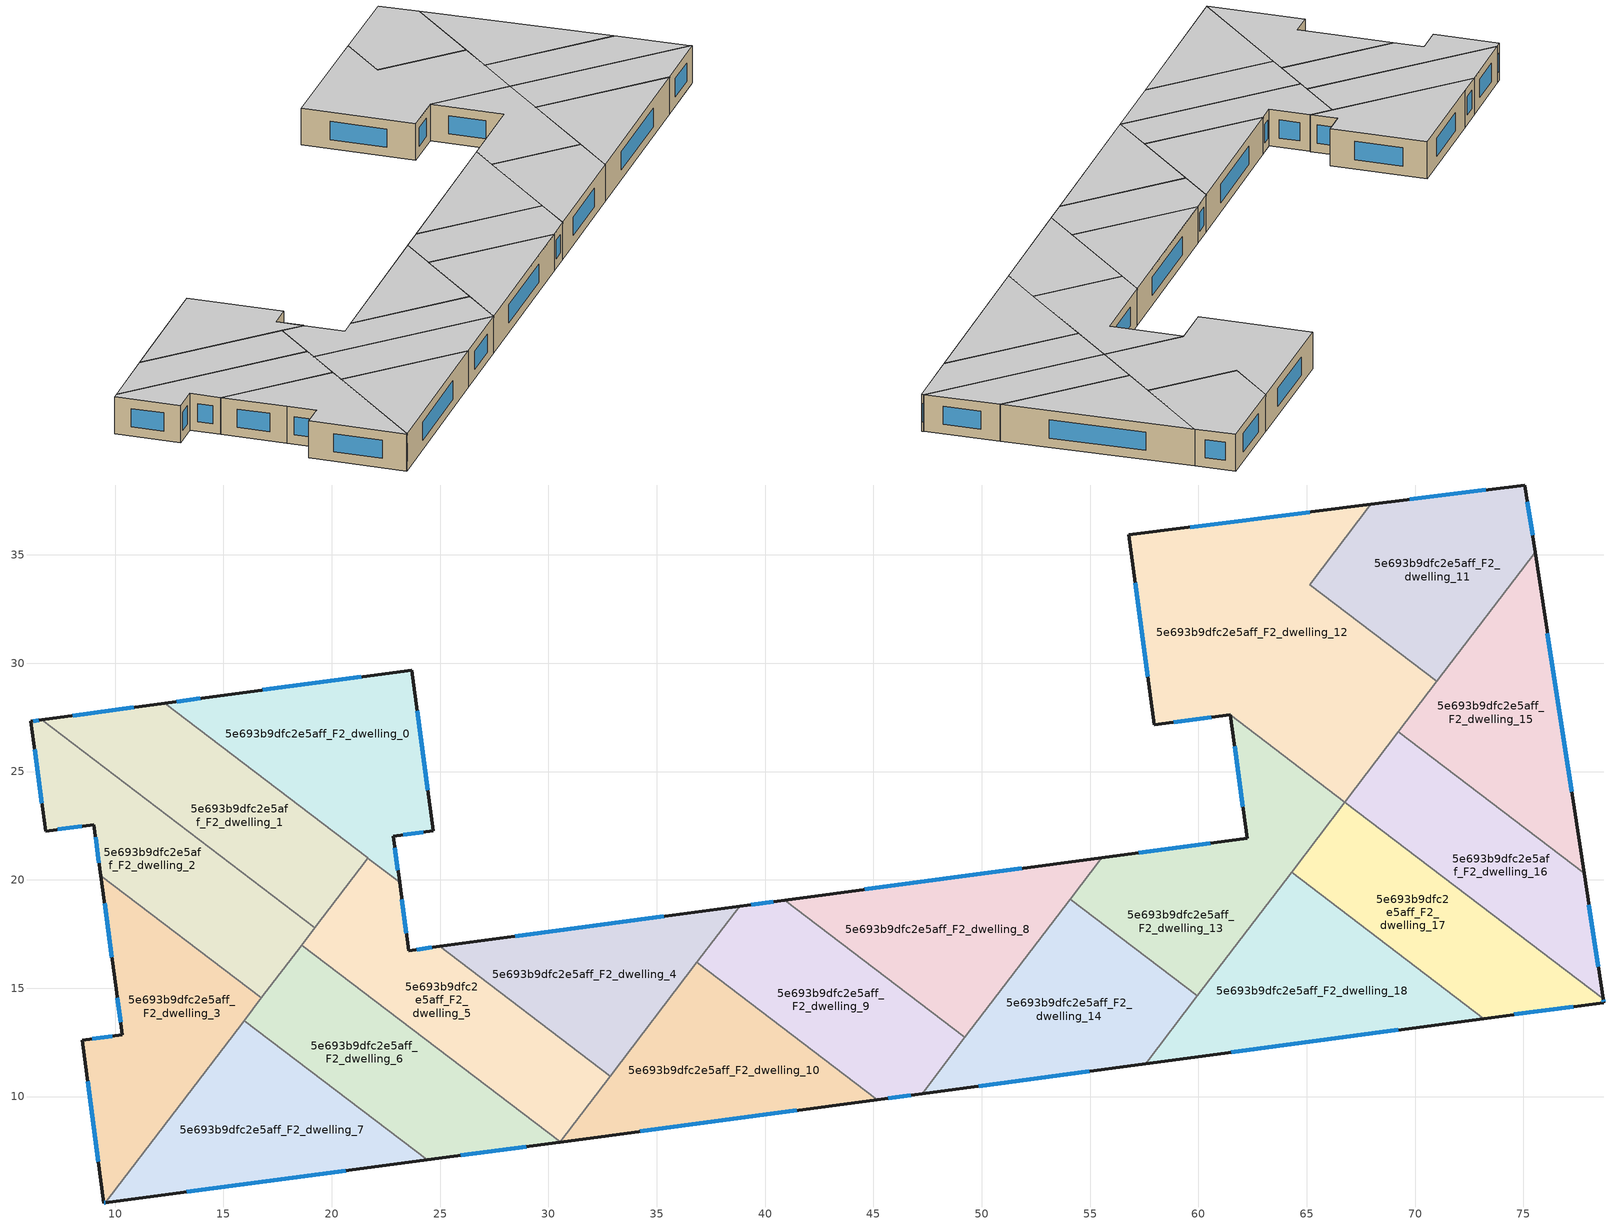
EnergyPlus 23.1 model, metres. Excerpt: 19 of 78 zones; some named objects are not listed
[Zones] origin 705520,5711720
5e693b9dfc2e5aff_F2_dwelling_0
 floor to 5e693b9dfc2e5aff_F1_dwelling_0 (EU_floor_Construction): 23.69,29.68 24.68,22.27 22.84,22.02 23.13,19.91 21.68,21.01 12.29,28.15 14.5,28.45 z6
 wall outside (EU_wall_Construction): 23.13,19.91 22.84,22.02 24.68,22.27 23.69,29.68 14.5,28.45 12.29,28.15 z6:9
 wall to 5e693b9dfc2e5aff_F2_dwelling_5 (EU_wall_Construction): 21.68,21.01 23.13,19.9 z6:9
 wall to 5e693b9dfc2e5aff_F2_dwelling_1 (EU_wall_Construction): 12.29,28.15 21.67,21.01 z6:9
 window (EU_Window_Construction): 13.94,28.38 12.85,28.23 / 21.36,29.37 16.83,28.76 / 24.43,24.15 23.94,27.81 / 23.31,22.08 24.22,22.21 / 23.06,20.44 22.92,21.49 z6.76:8.24
 ceiling to 5e693b9dfc2e5aff_F3_dwelling_0 (EU_floor_Construction): 23.13,19.9 22.84,22.02 24.68,22.27 23.69,29.68 14.5,28.45 12.29,28.15 z9
5e693b9dfc2e5aff_F2_dwelling_1
 floor to 5e693b9dfc2e5aff_F1_dwelling_1 (EU_floor_Construction): 21.67,21.01 19.22,17.78 6.61,27.38 12.29,28.15 z6
 wall outside (EU_wall_Construction): 12.29,28.15 6.61,27.38 z6:9
 wall to 5e693b9dfc2e5aff_F2_dwelling_2 (EU_wall_Construction): 6.61,27.38 19.22,17.78 z6:9
 wall to 5e693b9dfc2e5aff_F2_dwelling_5 (EU_wall_Construction): 19.22,17.78 21.68,21.01 z6:9
 window (EU_Window_Construction): 10.86,27.96 8.05,27.58 z6.76:8.24
 ceiling to 5e693b9dfc2e5aff_F3_dwelling_1 (EU_floor_Construction): 19.22,17.78 21.68,21.01 12.29,28.15 6.61,27.38 z9
5e693b9dfc2e5aff_F2_dwelling_10
 floor to 5e693b9dfc2e5aff_F1_dwelling_10 (EU_floor_Construction): 45.17,9.86 30.54,7.9 36.85,16.19 z6
 wall outside (EU_wall_Construction): 30.54,7.9 45.17,9.86 z6:9
 wall to 5e693b9dfc2e5aff_F2_dwelling_9 (EU_wall_Construction): 45.17,9.86 36.85,16.19 z6:9
 wall to 5e693b9dfc2e5aff_F2_dwelling_4 (EU_wall_Construction): 36.85,16.19 32.85,10.94 z6:9
 wall to 5e693b9dfc2e5aff_F2_dwelling_5 (EU_wall_Construction): 32.85,10.94 30.54,7.91 z6:9
 window (EU_Window_Construction): 34.24,8.4 41.47,9.36 z6.76:8.24
 ceiling to 5e693b9dfc2e5aff_F3_dwelling_10 (EU_floor_Construction): 45.17,9.86 36.85,16.19 30.54,7.9 z9
5e693b9dfc2e5aff_F2_dwelling_11
 floor to 5e693b9dfc2e5aff_F1_dwelling_11 (EU_floor_Construction): 75.07,38.22 75.54,35.12 71.92,30.37 66.05,34.83 67.95,37.33 z6
 floor to 5e693b9dfc2e5aff_F1_dwelling_12 (EU_floor_Construction): 71.92,30.37 71,29.16 65.13,33.62 66.05,34.83 z6
 wall outside (EU_wall_Construction): 75.54,35.12 75.07,38.22 67.95,37.33 z6:9
 wall to 5e693b9dfc2e5aff_F2_dwelling_12 (EU_wall_Construction): 67.95,37.33 65.13,33.62 71,29.16 z6:9
 wall to 5e693b9dfc2e5aff_F2_dwelling_15 (EU_wall_Construction): 71,29.16 75.54,35.12 z6:9
 window (EU_Window_Construction): 73.27,38 69.75,37.56 / 75.42,35.91 75.19,37.44 z6.76:8.24
 ceiling to 5e693b9dfc2e5aff_F3_dwelling_11 (EU_floor_Construction): 71,29.16 75.54,35.12 75.07,38.22 67.95,37.33 65.13,33.62 z9
5e693b9dfc2e5aff_F2_dwelling_12
 floor to 5e693b9dfc2e5aff_F1_dwelling_12 (EU_floor_Construction): 67.95,37.33 65.13,33.62 71,29.16 68.23,25.53 62.37,29.99 61.34,28.64 61.47,27.62 57.97,27.15 56.79,35.92 z6
 floor to 5e693b9dfc2e5aff_F1_dwelling_13 (EU_floor_Construction): 68.23,25.53 66.76,23.59 61.47,27.62 61.34,28.64 62.37,29.99 z6
 wall outside (EU_wall_Construction): 67.95,37.33 56.79,35.92 57.97,27.15 61.48,27.62 z6:9
 wall to 5e693b9dfc2e5aff_F2_dwelling_13 (EU_wall_Construction): 61.48,27.62 66.76,23.59 z6:9
 wall to 5e693b9dfc2e5aff_F2_dwelling_16 (EU_wall_Construction): 66.76,23.59 69.23,26.84 z6:9
 wall to 5e693b9dfc2e5aff_F2_dwelling_15 (EU_wall_Construction): 69.23,26.84 71,29.16 z6:9
 window (EU_Window_Construction): 58.86,27.27 60.59,27.5 / 57.09,33.71 57.67,29.37 / 65.13,36.97 59.61,36.28 z6.76:8.24
 ceiling to 5e693b9dfc2e5aff_F3_dwelling_12 (EU_floor_Construction): 66.76,23.59 71,29.16 65.13,33.62 67.95,37.33 56.79,35.92 57.97,27.15 61.48,27.62 z9
5e693b9dfc2e5aff_F2_dwelling_13
 floor to 5e693b9dfc2e5aff_F1_dwelling_13 (EU_floor_Construction): 66.76,23.59 62.99,18.64 62.97,18.62 62.96,18.6 59.14,21.51 59.2,21.52 62.25,21.92 61.48,27.62 z6
 floor to 5e693b9dfc2e5aff_F1_dwelling_14 (EU_floor_Construction): 62.96,18.6 59.94,14.64 54.08,19.11 55.54,21.03 59.14,21.51 z6
 wall outside (EU_wall_Construction): 61.48,27.62 62.25,21.92 55.54,21.03 z6:9
 wall to 5e693b9dfc2e5aff_F2_dwelling_14 (EU_wall_Construction): 54.08,19.11 59.94,14.64 z6:9
 wall to 5e693b9dfc2e5aff_F2_dwelling_8 (EU_wall_Construction): 55.54,21.03 54.08,19.11 z6:9
 wall to 5e693b9dfc2e5aff_F2_dwelling_18 (EU_wall_Construction): 59.94,14.64 64.3,20.36 z6:9
 wall to 5e693b9dfc2e5aff_F2_dwelling_17 (EU_wall_Construction): 64.3,20.36 66.76,23.59 z6:9
 window (EU_Window_Construction): 60.55,21.7 57.24,21.25 / 61.67,26.18 62.05,23.36 z6.76:8.24
 ceiling to 5e693b9dfc2e5aff_F3_dwelling_13 (EU_floor_Construction): 59.94,14.64 66.76,23.59 61.48,27.62 62.25,21.92 55.54,21.03 54.08,19.11 z9
5e693b9dfc2e5aff_F2_dwelling_14
 floor to 5e693b9dfc2e5aff_F1_dwelling_14 (EU_floor_Construction): 59.94,14.64 59.02,13.43 53.16,17.9 54.08,19.11 z6
 floor to 5e693b9dfc2e5aff_F1_dwelling_15 (EU_floor_Construction): 59.02,13.43 57.56,11.51 47.25,10.14 53.16,17.9 z6
 wall outside (EU_wall_Construction): 47.25,10.13 57.56,11.51 z6:9
 wall to 5e693b9dfc2e5aff_F2_dwelling_9 (EU_wall_Construction): 49.23,12.73 47.25,10.13 z6:9
 wall to 5e693b9dfc2e5aff_F2_dwelling_18 (EU_wall_Construction): 57.56,11.51 59.94,14.64 z6:9
 wall to 5e693b9dfc2e5aff_F2_dwelling_8 (EU_wall_Construction): 54.08,19.11 49.23,12.73 z6:9
 window (EU_Window_Construction): 49.86,10.48 54.95,11.17 z6.76:8.24
 ceiling to 5e693b9dfc2e5aff_F3_dwelling_14 (EU_floor_Construction): 57.56,11.51 59.94,14.64 54.08,19.11 47.25,10.13 z9
5e693b9dfc2e5aff_F2_dwelling_15
 floor adiabatic (EU_floor_Construction): 75.54,35.12 77.8,20.32 69.23,26.84 z6
 wall outside (EU_wall_Construction): 77.8,20.32 75.54,35.12 z6:9
 wall to 5e693b9dfc2e5aff_F2_dwelling_16 (EU_wall_Construction): 69.23,26.84 77.8,20.32 z6:9
 window (EU_Window_Construction): 77.23,24.06 76.11,31.38 z6.76:8.24
 ceiling to 5e693b9dfc2e5aff_F3_dwelling_15 (EU_floor_Construction): 77.8,20.32 75.54,35.12 69.23,26.84 z9
5e693b9dfc2e5aff_F2_dwelling_16
 floor to 5e693b9dfc2e5aff_F1_dwelling_17 (EU_floor_Construction): 77.8,20.32 78.68,14.52 66.76,23.59 69.23,26.84 z6
 wall outside (EU_wall_Construction): 78.68,14.52 77.8,20.32 z6:9
 wall to 5e693b9dfc2e5aff_F2_dwelling_17 (EU_wall_Construction): 66.76,23.59 78.68,14.52 z6:9
 window (EU_Window_Construction): 78.46,15.98 78.02,18.85 z6.76:8.24
 ceiling to 5e693b9dfc2e5aff_F3_dwelling_16 (EU_floor_Construction): 78.68,14.52 77.8,20.32 69.23,26.84 66.76,23.59 z9
5e693b9dfc2e5aff_F2_dwelling_17
 floor to 5e693b9dfc2e5aff_F1_dwelling_18 (EU_floor_Construction): 78.55,14.32 73.18,13.6 64.3,20.36 66.62,23.41 z6
 floor to 5e693b9dfc2e5aff_F1_dwelling_17 (EU_floor_Construction): 78.68,14.52 78.71,14.34 78.55,14.32 66.62,23.41 66.76,23.59 z6
 wall outside (EU_wall_Construction): 73.18,13.6 78.71,14.34 78.68,14.52 z6:9
 wall to 5e693b9dfc2e5aff_F2_dwelling_18 (EU_wall_Construction): 64.3,20.36 73.18,13.6 z6:9
 window (EU_Window_Construction): 78.7,14.38 78.69,14.47 / 74.58,13.79 77.31,14.15 z6.76:8.24
 ceiling to 5e693b9dfc2e5aff_F3_dwelling_17 (EU_floor_Construction): 78.71,14.34 78.68,14.52 66.76,23.59 64.3,20.36 73.18,13.6 z9
5e693b9dfc2e5aff_F2_dwelling_18
 floor to 5e693b9dfc2e5aff_F1_dwelling_19 (EU_floor_Construction): 72.4,13.5 57.56,11.51 63.97,19.92 z6
 floor to 5e693b9dfc2e5aff_F1_dwelling_18 (EU_floor_Construction): 73.18,13.6 72.4,13.5 63.97,19.92 64.3,20.36 z6
 wall outside (EU_wall_Construction): 57.56,11.51 73.18,13.6 z6:9
 window (EU_Window_Construction): 61.51,12.04 69.23,13.07 z6.76:8.24
 ceiling to 5e693b9dfc2e5aff_F3_dwelling_18 (EU_floor_Construction): 73.18,13.6 64.3,20.36 57.56,11.51 z9
5e693b9dfc2e5aff_F2_dwelling_2
 floor to 5e693b9dfc2e5aff_F1_dwelling_2 (EU_floor_Construction): 19.22,17.78 16.76,14.55 9.34,20.2 9.02,22.55 6.8,22.25 6.11,27.31 6.61,27.38 z6
 wall outside (EU_wall_Construction): 6.61,27.38 6.11,27.31 6.8,22.25 9.02,22.55 9.34,20.2 z6:9
 wall to 5e693b9dfc2e5aff_F2_dwelling_3 (EU_wall_Construction): 9.34,20.2 16.76,14.55 z6:9
 wall to 5e693b9dfc2e5aff_F2_dwelling_6 (EU_wall_Construction): 16.76,14.55 18.61,16.99 z6:9
 wall to 5e693b9dfc2e5aff_F2_dwelling_5 (EU_wall_Construction): 18.61,16.99 19.22,17.78 z6:9
 window (EU_Window_Construction): 7.36,22.33 8.46,22.48 / 6.28,26.03 6.63,23.53 / 6.48,27.36 6.24,27.33 / 9.1,21.96 9.26,20.79 z6.76:8.24
 ceiling to 5e693b9dfc2e5aff_F3_dwelling_2 (EU_floor_Construction): 16.76,14.55 19.22,17.78 6.61,27.38 6.11,27.31 6.8,22.25 9.02,22.55 9.34,20.2 z9
5e693b9dfc2e5aff_F2_dwelling_3
 floor to 5e693b9dfc2e5aff_F1_dwelling_3 (EU_floor_Construction): 16.76,14.55 9.56,5.1 9.48,5.09 8.48,12.6 10.34,12.85 10.03,15.14 9.34,20.2 z6
 wall outside (EU_wall_Construction): 9.34,20.2 10.03,15.14 10.34,12.85 8.48,12.6 9.48,5.09 9.56,5.1 z6:9
 wall to 5e693b9dfc2e5aff_F2_dwelling_7 (EU_wall_Construction): 9.56,5.1 15.96,13.51 z6:9
 wall to 5e693b9dfc2e5aff_F2_dwelling_6 (EU_wall_Construction): 15.96,13.51 16.76,14.55 z6:9
 window (EU_Window_Construction): 9.87,12.79 8.95,12.66 / 10.11,14.56 10.26,13.43 / 9.52,18.92 9.86,16.42 / 9.5,5.09 9.54,5.09 / 8.73,10.7 9.23,6.99 z6.76:8.24
 ceiling to 5e693b9dfc2e5aff_F3_dwelling_3 (EU_floor_Construction): 9.56,5.1 16.76,14.55 9.34,20.2 10.03,15.14 10.34,12.85 8.48,12.6 9.48,5.09 z9
5e693b9dfc2e5aff_F2_dwelling_4
 floor to 5e693b9dfc2e5aff_F1_dwelling_4 (EU_floor_Construction): 38.82,18.78 32.85,10.94 24.98,16.93 z6
 wall outside (EU_wall_Construction): 38.82,18.79 24.98,16.93 z6:9
 wall to 5e693b9dfc2e5aff_F2_dwelling_5 (EU_wall_Construction): 24.98,16.93 32.85,10.94 z6:9
 wall to 5e693b9dfc2e5aff_F2_dwelling_9 (EU_wall_Construction): 36.85,16.19 38.82,18.79 z6:9
 window (EU_Window_Construction): 35.32,18.32 28.48,17.4 z6.76:8.24
 ceiling to 5e693b9dfc2e5aff_F3_dwelling_4 (EU_floor_Construction): 32.85,10.94 38.82,18.79 24.98,16.93 z9
5e693b9dfc2e5aff_F2_dwelling_5
 floor to 5e693b9dfc2e5aff_F1_dwelling_5 (EU_floor_Construction): 24.98,16.93 32.85,10.94 30.54,7.91 18.61,16.99 21.67,21.01 23.13,19.9 23.56,16.74 z6
 wall outside (EU_wall_Construction): 24.98,16.93 23.56,16.74 23.13,19.9 z6:9
 wall to 5e693b9dfc2e5aff_F2_dwelling_6 (EU_wall_Construction): 18.61,16.99 30.54,7.91 z6:9
 window (EU_Window_Construction): 23.45,17.54 23.24,19.1 / 24.62,16.88 23.92,16.79 z6.76:8.24
 ceiling to 5e693b9dfc2e5aff_F3_dwelling_5 (EU_floor_Construction): 30.54,7.91 32.85,10.94 24.98,16.93 23.56,16.74 23.13,19.9 21.68,21.01 18.61,16.99 z9
5e693b9dfc2e5aff_F2_dwelling_6
 floor outside (EU_floor_Construction): 30.54,7.91 30.53,7.91 18.61,16.99 z6
 floor to 5e693b9dfc2e5aff_F1_dwelling_6 (EU_floor_Construction): 30.53,7.91 24.4,7.08 15.96,13.51 18.61,16.99 z6
 wall outside (EU_wall_Construction): 24.4,7.08 30.54,7.9 z6:9
 wall to 5e693b9dfc2e5aff_F2_dwelling_7 (EU_wall_Construction): 15.96,13.51 24.4,7.08 z6:9
 window (EU_Window_Construction): 25.95,7.29 28.98,7.69 z6.76:8.24
 ceiling to 5e693b9dfc2e5aff_F3_dwelling_6 (EU_floor_Construction): 30.53,7.91 18.61,16.99 15.96,13.51 24.4,7.08 z9
5e693b9dfc2e5aff_F2_dwelling_7
 floor to 5e693b9dfc2e5aff_F1_dwelling_7 (EU_floor_Construction): 24.4,7.08 9.56,5.1 15.96,13.51 z6
 wall outside (EU_wall_Construction): 9.56,5.1 24.4,7.08 z6:9
 window (EU_Window_Construction): 13.31,5.6 20.65,6.58 z6.76:8.24
 ceiling to 5e693b9dfc2e5aff_F3_dwelling_7 (EU_floor_Construction): 24.4,7.08 15.96,13.51 9.56,5.1 z9
5e693b9dfc2e5aff_F2_dwelling_8
 floor to 5e693b9dfc2e5aff_F1_dwelling_8 (EU_floor_Construction): 55.54,21.03 49.23,12.73 40.91,19.06 z6
 wall outside (EU_wall_Construction): 55.54,21.03 40.91,19.06 z6:9
 wall to 5e693b9dfc2e5aff_F2_dwelling_9 (EU_wall_Construction): 40.91,19.06 49.23,12.73 z6:9
 window (EU_Window_Construction): 51.84,20.53 44.61,19.56 z6.76:8.24
 ceiling to 5e693b9dfc2e5aff_F3_dwelling_8 (EU_floor_Construction): 49.23,12.73 55.54,21.03 40.91,19.06 z9
5e693b9dfc2e5aff_F2_dwelling_9
 floor to 5e693b9dfc2e5aff_F1_dwelling_9 (EU_floor_Construction): 49.22,12.73 47.25,10.13 45.17,9.86 36.85,16.19 38.82,18.79 40.91,19.06 z6
 wall outside (EU_wall_Construction): 40.91,19.06 38.82,18.79 / 45.17,9.86 47.25,10.13 z6:9
 window (EU_Window_Construction): 40.38,18.99 39.35,18.86 / 45.69,9.93 46.72,10.06 z6.76:8.24
 ceiling to 5e693b9dfc2e5aff_F3_dwelling_9 (EU_floor_Construction): 47.25,10.13 49.23,12.73 40.91,19.06 38.82,18.79 36.85,16.19 45.17,9.86 z9
[Building]
EU S2 Campaign: North Axis=0; Terrain=City; Solar Distribution=FullExterior
[Site:Location]
London: Latitude=51.5; Longitude=-0.5; Time Zone=0; Elevation=25
[SizingPeriod:WeatherFileDays]
AnnualSizingPeriod: Begin Month=1; Begin Day of Month=1; End Month=12; End Day of Month=31; Day of Week for Start Day=Monday; Use Weather File Daylight Saving Period=No; Use Weather File Rain and Snow Indicators=No
[MATERIAL]
EU_InternalMass_Material: Roughness=MediumRough; Thickness=0.1; Conductivity=1; Density=1800; Specific Heat=900; Thermal Absorptance=0.9; Solar Absorptance=0.7; Visible Absorptance=0.7
[MATERIAL:NOMASS] Roughness=MediumRough; Thermal Absorptance=0.9; Solar Absorptance=0.7; Visible Absorptance=0.7
Name | Thermal Resistance
EU_wall_NoMass | 0.655885
EU_floor_NoMass | 2.16442
[WINDOWMATERIAL:SIMPLEGLAZINGSYSTEM]
EU_Window_SimpleGlazing: UFactor=2.91071; Solar Heat Gain Coefficient=0.76; Visible Transmittance=0.76
[CONSTRUCTION]
EU_wall_Construction: EU_wall_NoMass
EU_floor_Construction: EU_floor_NoMass
EU_Window_Construction: EU_Window_SimpleGlazing
EU_InternalMass_Construction: EU_InternalMass_Material
[ZONE] Type=1; Multiplier=1; Ceiling Height=autocalculate; Floor Area=autocalculate; Part of Total Floor Area=Yes
Name | Volume
5e693b9dfc2e5aff_F2_dwelling_0 | 180.814
5e693b9dfc2e5aff_F2_dwelling_1 | 168.155
5e693b9dfc2e5aff_F2_dwelling_10 | 163.405
5e693b9dfc2e5aff_F2_dwelling_11 | 168.139
5e693b9dfc2e5aff_F2_dwelling_12 | 337.834
5e693b9dfc2e5aff_F2_dwelling_13 | 180.863
5e693b9dfc2e5aff_F2_dwelling_14 | 168.142
5e693b9dfc2e5aff_F2_dwelling_15 | 168.165
5e693b9dfc2e5aff_F2_dwelling_16 | 157.49
5e693b9dfc2e5aff_F2_dwelling_17 | 160.744
5e693b9dfc2e5aff_F2_dwelling_18 | 186.185
5e693b9dfc2e5aff_F2_dwelling_2 | 168.133
5e693b9dfc2e5aff_F2_dwelling_3 | 168.171
5e693b9dfc2e5aff_F2_dwelling_4 | 146.345
5e693b9dfc2e5aff_F2_dwelling_5 | 177.344
5e693b9dfc2e5aff_F2_dwelling_6 | 168.053
5e693b9dfc2e5aff_F2_dwelling_7 | 168.174
5e693b9dfc2e5aff_F2_dwelling_8 | 163.408
5e693b9dfc2e5aff_F2_dwelling_9 | 163.426
[INTERNALMASS] Construction=EU_InternalMass_Construction
Name | Zone or ZoneList | Surface Area
5e693b9dfc2e5aff_F2_dwelling_0_EU_InternalMass | 5e693b9dfc2e5aff_F2_dwelling_0 | 60.2768
5e693b9dfc2e5aff_F2_dwelling_1_EU_InternalMass | 5e693b9dfc2e5aff_F2_dwelling_1 | 56.0464
5e693b9dfc2e5aff_F2_dwelling_2_EU_InternalMass | 5e693b9dfc2e5aff_F2_dwelling_2 | 56.049
5e693b9dfc2e5aff_F2_dwelling_3_EU_InternalMass | 5e693b9dfc2e5aff_F2_dwelling_3 | 56.0484
5e693b9dfc2e5aff_F2_dwelling_4_EU_InternalMass | 5e693b9dfc2e5aff_F2_dwelling_4 | 48.7781
5e693b9dfc2e5aff_F2_dwelling_5_EU_InternalMass | 5e693b9dfc2e5aff_F2_dwelling_5 | 59.1108
5e693b9dfc2e5aff_F2_dwelling_6_EU_InternalMass | 5e693b9dfc2e5aff_F2_dwelling_6 | 56.0403
5e693b9dfc2e5aff_F2_dwelling_7_EU_InternalMass | 5e693b9dfc2e5aff_F2_dwelling_7 | 56.062
5e693b9dfc2e5aff_F2_dwelling_8_EU_InternalMass | 5e693b9dfc2e5aff_F2_dwelling_8 | 54.4693
5e693b9dfc2e5aff_F2_dwelling_9_EU_InternalMass | 5e693b9dfc2e5aff_F2_dwelling_9 | 54.4724
5e693b9dfc2e5aff_F2_dwelling_10_EU_InternalMass | 5e693b9dfc2e5aff_F2_dwelling_10 | 54.4724
5e693b9dfc2e5aff_F2_dwelling_11_EU_InternalMass | 5e693b9dfc2e5aff_F2_dwelling_11 | 56.0461
5e693b9dfc2e5aff_F2_dwelling_12_EU_InternalMass | 5e693b9dfc2e5aff_F2_dwelling_12 | 112.611
5e693b9dfc2e5aff_F2_dwelling_13_EU_InternalMass | 5e693b9dfc2e5aff_F2_dwelling_13 | 60.2874
5e693b9dfc2e5aff_F2_dwelling_14_EU_InternalMass | 5e693b9dfc2e5aff_F2_dwelling_14 | 56.0498
5e693b9dfc2e5aff_F2_dwelling_15_EU_InternalMass | 5e693b9dfc2e5aff_F2_dwelling_15 | 56.0592
5e693b9dfc2e5aff_F2_dwelling_16_EU_InternalMass | 5e693b9dfc2e5aff_F2_dwelling_16 | 52.5032
5e693b9dfc2e5aff_F2_dwelling_17_EU_InternalMass | 5e693b9dfc2e5aff_F2_dwelling_17 | 53.5813
5e693b9dfc2e5aff_F2_dwelling_18_EU_InternalMass | 5e693b9dfc2e5aff_F2_dwelling_18 | 62.0585
[OTHEREQUIPMENT] Fuel Type=Electricity; Design Level Calculation Method=Watts/Area; Power per Zone Floor Area=1; Fraction Latent=0; Fraction Radiant=0; Fraction Lost=0; Carbon Dioxide Generation Rate=0; EndUse Subcategory=EU_Step8_InternalGains
Name | Zone or ZoneList or Space or SpaceList | Schedule
EU_Step8_InternalGain_5e693b9dfc2e5aff_F2_dwelling_0_f000 | 5e693b9dfc2e5aff_F2_dwelling_0 | EU_Step8_GainSchedule_5e693b9dfc2e5aff_F2_dwelling_0_f000
EU_Step8_InternalGain_5e693b9dfc2e5aff_F2_dwelling_1_f000 | 5e693b9dfc2e5aff_F2_dwelling_1 | EU_Step8_GainSchedule_5e693b9dfc2e5aff_F2_dwelling_1_f000
EU_Step8_InternalGain_5e693b9dfc2e5aff_F2_dwelling_2_f000 | 5e693b9dfc2e5aff_F2_dwelling_2 | EU_Step8_GainSchedule_5e693b9dfc2e5aff_F2_dwelling_2_f000
EU_Step8_InternalGain_5e693b9dfc2e5aff_F2_dwelling_3_f000 | 5e693b9dfc2e5aff_F2_dwelling_3 | EU_Step8_GainSchedule_5e693b9dfc2e5aff_F2_dwelling_3_f000
EU_Step8_InternalGain_5e693b9dfc2e5aff_F2_dwelling_4_f000 | 5e693b9dfc2e5aff_F2_dwelling_4 | EU_Step8_GainSchedule_5e693b9dfc2e5aff_F2_dwelling_4_f000
EU_Step8_InternalGain_5e693b9dfc2e5aff_F2_dwelling_5_f000 | 5e693b9dfc2e5aff_F2_dwelling_5 | EU_Step8_GainSchedule_5e693b9dfc2e5aff_F2_dwelling_5_f000
EU_Step8_InternalGain_5e693b9dfc2e5aff_F2_dwelling_6_f000 | 5e693b9dfc2e5aff_F2_dwelling_6 | EU_Step8_GainSchedule_5e693b9dfc2e5aff_F2_dwelling_6_f000
EU_Step8_InternalGain_5e693b9dfc2e5aff_F2_dwelling_7_f000 | 5e693b9dfc2e5aff_F2_dwelling_7 | EU_Step8_GainSchedule_5e693b9dfc2e5aff_F2_dwelling_7_f000
EU_Step8_InternalGain_5e693b9dfc2e5aff_F2_dwelling_8_f000 | 5e693b9dfc2e5aff_F2_dwelling_8 | EU_Step8_GainSchedule_5e693b9dfc2e5aff_F2_dwelling_8_f000
EU_Step8_InternalGain_5e693b9dfc2e5aff_F2_dwelling_9_f000 | 5e693b9dfc2e5aff_F2_dwelling_9 | EU_Step8_GainSchedule_5e693b9dfc2e5aff_F2_dwelling_9_f000
EU_Step8_InternalGain_5e693b9dfc2e5aff_F2_dwelling_10_f000 | 5e693b9dfc2e5aff_F2_dwelling_10 | EU_Step8_GainSchedule_5e693b9dfc2e5aff_F2_dwelling_10_f000
EU_Step8_InternalGain_5e693b9dfc2e5aff_F2_dwelling_11_f000 | 5e693b9dfc2e5aff_F2_dwelling_11 | EU_Step8_GainSchedule_5e693b9dfc2e5aff_F2_dwelling_11_f000
EU_Step8_InternalGain_5e693b9dfc2e5aff_F2_dwelling_12_f000 | 5e693b9dfc2e5aff_F2_dwelling_12 | EU_Step8_GainSchedule_5e693b9dfc2e5aff_F2_dwelling_12_f000
EU_Step8_InternalGain_5e693b9dfc2e5aff_F2_dwelling_13_f000 | 5e693b9dfc2e5aff_F2_dwelling_13 | EU_Step8_GainSchedule_5e693b9dfc2e5aff_F2_dwelling_13_f000
EU_Step8_InternalGain_5e693b9dfc2e5aff_F2_dwelling_14_f000 | 5e693b9dfc2e5aff_F2_dwelling_14 | EU_Step8_GainSchedule_5e693b9dfc2e5aff_F2_dwelling_14_f000
EU_Step8_InternalGain_5e693b9dfc2e5aff_F2_dwelling_15_f000 | 5e693b9dfc2e5aff_F2_dwelling_15 | EU_Step8_GainSchedule_5e693b9dfc2e5aff_F2_dwelling_15_f000
EU_Step8_InternalGain_5e693b9dfc2e5aff_F2_dwelling_16_f000 | 5e693b9dfc2e5aff_F2_dwelling_16 | EU_Step8_GainSchedule_5e693b9dfc2e5aff_F2_dwelling_16_f000
EU_Step8_InternalGain_5e693b9dfc2e5aff_F2_dwelling_17_f000 | 5e693b9dfc2e5aff_F2_dwelling_17 | EU_Step8_GainSchedule_5e693b9dfc2e5aff_F2_dwelling_17_f000
EU_Step8_InternalGain_5e693b9dfc2e5aff_F2_dwelling_18_f000 | 5e693b9dfc2e5aff_F2_dwelling_18 | EU_Step8_GainSchedule_5e693b9dfc2e5aff_F2_dwelling_18_f000
[ZONEVENTILATION:DESIGNFLOWRATE] Schedule=EU_AlwaysOn; Design Flow Rate Calculation Method=AirChanges/Hour; Air Changes per Hour=0.462017; Ventilation Type=Natural; Fan Pressure Rise=0; Fan Total Efficiency=1; Constant Term Coefficient=1; Temperature Term Coefficient=0; Velocity Term Coefficient=0; Velocity Squared Term Coefficient=0; Minimum Indoor Temperature=-100; Maximum Indoor Temperature=100; Delta Temperature=-100; Minimum Outdoor Temperature=-100; Maximum Outdoor Temperature=100; Maximum Wind Speed=40
Name | Zone or ZoneList or Space or SpaceList
EU_ConstantAir_5e693b9dfc2e5aff_F2_dwelling_0 | 5e693b9dfc2e5aff_F2_dwelling_0
EU_ConstantAir_5e693b9dfc2e5aff_F2_dwelling_1 | 5e693b9dfc2e5aff_F2_dwelling_1
EU_ConstantAir_5e693b9dfc2e5aff_F2_dwelling_2 | 5e693b9dfc2e5aff_F2_dwelling_2
EU_ConstantAir_5e693b9dfc2e5aff_F2_dwelling_3 | 5e693b9dfc2e5aff_F2_dwelling_3
EU_ConstantAir_5e693b9dfc2e5aff_F2_dwelling_4 | 5e693b9dfc2e5aff_F2_dwelling_4
EU_ConstantAir_5e693b9dfc2e5aff_F2_dwelling_5 | 5e693b9dfc2e5aff_F2_dwelling_5
EU_ConstantAir_5e693b9dfc2e5aff_F2_dwelling_6 | 5e693b9dfc2e5aff_F2_dwelling_6
EU_ConstantAir_5e693b9dfc2e5aff_F2_dwelling_7 | 5e693b9dfc2e5aff_F2_dwelling_7
EU_ConstantAir_5e693b9dfc2e5aff_F2_dwelling_8 | 5e693b9dfc2e5aff_F2_dwelling_8
EU_ConstantAir_5e693b9dfc2e5aff_F2_dwelling_9 | 5e693b9dfc2e5aff_F2_dwelling_9
EU_ConstantAir_5e693b9dfc2e5aff_F2_dwelling_10 | 5e693b9dfc2e5aff_F2_dwelling_10
EU_ConstantAir_5e693b9dfc2e5aff_F2_dwelling_11 | 5e693b9dfc2e5aff_F2_dwelling_11
EU_ConstantAir_5e693b9dfc2e5aff_F2_dwelling_12 | 5e693b9dfc2e5aff_F2_dwelling_12
EU_ConstantAir_5e693b9dfc2e5aff_F2_dwelling_13 | 5e693b9dfc2e5aff_F2_dwelling_13
EU_ConstantAir_5e693b9dfc2e5aff_F2_dwelling_14 | 5e693b9dfc2e5aff_F2_dwelling_14
EU_ConstantAir_5e693b9dfc2e5aff_F2_dwelling_15 | 5e693b9dfc2e5aff_F2_dwelling_15
EU_ConstantAir_5e693b9dfc2e5aff_F2_dwelling_16 | 5e693b9dfc2e5aff_F2_dwelling_16
EU_ConstantAir_5e693b9dfc2e5aff_F2_dwelling_17 | 5e693b9dfc2e5aff_F2_dwelling_17
EU_ConstantAir_5e693b9dfc2e5aff_F2_dwelling_18 | 5e693b9dfc2e5aff_F2_dwelling_18
[HVACTEMPLATE:ZONE:IDEALLOADSAIRSYSTEM] System Availability Schedule=EU_AlwaysOn; Maximum Heating Supply Air Temperature=50; Minimum Cooling Supply Air Temperature=13; Maximum Heating Supply Air Humidity Ratio=0.0156; Minimum Cooling Supply Air Humidity Ratio=0.0077; Heating Limit=NoLimit; Cooling Limit=NoLimit; Heating Availability Schedule=EU_AlwaysOn; Cooling Availability Schedule=EU_CoolingOff; Dehumidification Control Type=ConstantSensibleHeatRatio; Cooling Sensible Heat Ratio=0.7; Dehumidification Setpoint=60; Humidification Control Type=None; Humidification Setpoint=30; Outdoor Air Method=None; Outdoor Air Flow Rate per Person=0.00944; Outdoor Air Flow Rate per Zone Floor Area=0; Outdoor Air Flow Rate per Zone=0; Demand Controlled Ventilation Type=None; Outdoor Air Economizer Type=NoEconomizer; Heat Recovery Type=None; Sensible Heat Recovery Effectiveness=0.7; Latent Heat Recovery Effectiveness=0.65
Name | Template Thermostat
5e693b9dfc2e5aff_F2_dwelling_0 | EU_HeatOnly_5e693b9dfc2e5aff_F2_dwelling_0
5e693b9dfc2e5aff_F2_dwelling_1 | EU_HeatOnly_5e693b9dfc2e5aff_F2_dwelling_1
5e693b9dfc2e5aff_F2_dwelling_2 | EU_HeatOnly_5e693b9dfc2e5aff_F2_dwelling_2
5e693b9dfc2e5aff_F2_dwelling_3 | EU_HeatOnly_5e693b9dfc2e5aff_F2_dwelling_3
5e693b9dfc2e5aff_F2_dwelling_4 | EU_HeatOnly_5e693b9dfc2e5aff_F2_dwelling_4
5e693b9dfc2e5aff_F2_dwelling_5 | EU_HeatOnly_5e693b9dfc2e5aff_F2_dwelling_5
5e693b9dfc2e5aff_F2_dwelling_6 | EU_HeatOnly_5e693b9dfc2e5aff_F2_dwelling_6
5e693b9dfc2e5aff_F2_dwelling_7 | EU_HeatOnly_5e693b9dfc2e5aff_F2_dwelling_7
5e693b9dfc2e5aff_F2_dwelling_8 | EU_HeatOnly_5e693b9dfc2e5aff_F2_dwelling_8
5e693b9dfc2e5aff_F2_dwelling_9 | EU_HeatOnly_5e693b9dfc2e5aff_F2_dwelling_9
5e693b9dfc2e5aff_F2_dwelling_10 | EU_HeatOnly_5e693b9dfc2e5aff_F2_dwelling_10
5e693b9dfc2e5aff_F2_dwelling_11 | EU_HeatOnly_5e693b9dfc2e5aff_F2_dwelling_11
5e693b9dfc2e5aff_F2_dwelling_12 | EU_HeatOnly_5e693b9dfc2e5aff_F2_dwelling_12
5e693b9dfc2e5aff_F2_dwelling_13 | EU_HeatOnly_5e693b9dfc2e5aff_F2_dwelling_13
5e693b9dfc2e5aff_F2_dwelling_14 | EU_HeatOnly_5e693b9dfc2e5aff_F2_dwelling_14
5e693b9dfc2e5aff_F2_dwelling_15 | EU_HeatOnly_5e693b9dfc2e5aff_F2_dwelling_15
5e693b9dfc2e5aff_F2_dwelling_16 | EU_HeatOnly_5e693b9dfc2e5aff_F2_dwelling_16
5e693b9dfc2e5aff_F2_dwelling_17 | EU_HeatOnly_5e693b9dfc2e5aff_F2_dwelling_17
5e693b9dfc2e5aff_F2_dwelling_18 | EU_HeatOnly_5e693b9dfc2e5aff_F2_dwelling_18
[SIZING:ZONE] Zone Cooling Design Supply Air Temperature Input Method=SupplyAirTemperature; Zone Cooling Design Supply Air Temperature=13; Zone Heating Design Supply Air Temperature Input Method=SupplyAirTemperature; Zone Heating Design Supply Air Temperature=50; Zone Cooling Design Supply Air Humidity Ratio=0.008; Zone Heating Design Supply Air Humidity Ratio=0.008; Cooling Design Air Flow Method=DesignDay; Cooling Design Air Flow Rate=0; Cooling Minimum Air Flow per Zone Floor Area=0.000762; Cooling Minimum Air Flow=0; Cooling Minimum Air Flow Fraction=0.2; Heating Design Air Flow Method=DesignDay; Heating Design Air Flow Rate=0; Heating Maximum Air Flow per Zone Floor Area=0.002032; Heating Maximum Air Flow=0.141576; Heating Maximum Air Flow Fraction=0.3; Account for Dedicated Outdoor Air System=No; Dedicated Outdoor Air System Control Strategy=NeutralSupplyAir; Dedicated Outdoor Air Low Setpoint Temperature for Design=autosize; Dedicated Outdoor Air High Setpoint Temperature for Design=autosize; Zone Load Sizing Method=Sensible Load Only No Latent Load; Zone Latent Cooling Design Supply Air Humidity Ratio Input Method=HumidityRatioDifference; Zone Cooling Design Supply Air Humidity Ratio Difference=0.005; Zone Latent Heating Design Supply Air Humidity Ratio Input Method=HumidityRatioDifference; Zone Humidification Design Supply Air Humidity Ratio Difference=0.005
5e693b9dfc2e5aff_F2_dwelling_0; 5e693b9dfc2e5aff_F2_dwelling_1; 5e693b9dfc2e5aff_F2_dwelling_2; 5e693b9dfc2e5aff_F2_dwelling_3; 5e693b9dfc2e5aff_F2_dwelling_4; 5e693b9dfc2e5aff_F2_dwelling_5; 5e693b9dfc2e5aff_F2_dwelling_6; 5e693b9dfc2e5aff_F2_dwelling_7; 5e693b9dfc2e5aff_F2_dwelling_8; 5e693b9dfc2e5aff_F2_dwelling_9; 5e693b9dfc2e5aff_F2_dwelling_10; 5e693b9dfc2e5aff_F2_dwelling_11; 5e693b9dfc2e5aff_F2_dwelling_12; 5e693b9dfc2e5aff_F2_dwelling_13; 5e693b9dfc2e5aff_F2_dwelling_14; 5e693b9dfc2e5aff_F2_dwelling_15; 5e693b9dfc2e5aff_F2_dwelling_16; 5e693b9dfc2e5aff_F2_dwelling_17; 5e693b9dfc2e5aff_F2_dwelling_18
[SCHEDULE:CONSTANT]
Name | Hourly Value
EU_AlwaysOn | 1
EU_CoolingOff | 0
[SCHEDULE:FILE] Column Number=1; Rows to Skip at Top=0; Number of Hours of Data=8760; Column Separator=Comma; Interpolate to Timestep=No; Minutes per Item=60; Adjust Schedule for Daylight Savings=Yes
Name | File
EU_Step8_GainSchedule_5e693b9dfc2e5aff_F2_dwelling_0_f000 | ../../schedules/5e693b9dfc2e5aff/5e693b9dfc2e5aff_F2_dwelling_0_f000_gain.csv
EU_Step8_GainSchedule_5e693b9dfc2e5aff_F2_dwelling_1_f000 | ../../schedules/5e693b9dfc2e5aff/5e693b9dfc2e5aff_F2_dwelling_1_f000_gain.csv
EU_Step8_GainSchedule_5e693b9dfc2e5aff_F2_dwelling_2_f000 | ../../schedules/5e693b9dfc2e5aff/5e693b9dfc2e5aff_F2_dwelling_2_f000_gain.csv
EU_Step8_GainSchedule_5e693b9dfc2e5aff_F2_dwelling_3_f000 | ../../schedules/5e693b9dfc2e5aff/5e693b9dfc2e5aff_F2_dwelling_3_f000_gain.csv
EU_Step8_GainSchedule_5e693b9dfc2e5aff_F2_dwelling_4_f000 | ../../schedules/5e693b9dfc2e5aff/5e693b9dfc2e5aff_F2_dwelling_4_f000_gain.csv
EU_Step8_GainSchedule_5e693b9dfc2e5aff_F2_dwelling_5_f000 | ../../schedules/5e693b9dfc2e5aff/5e693b9dfc2e5aff_F2_dwelling_5_f000_gain.csv
EU_Step8_GainSchedule_5e693b9dfc2e5aff_F2_dwelling_6_f000 | ../../schedules/5e693b9dfc2e5aff/5e693b9dfc2e5aff_F2_dwelling_6_f000_gain.csv
EU_Step8_GainSchedule_5e693b9dfc2e5aff_F2_dwelling_7_f000 | ../../schedules/5e693b9dfc2e5aff/5e693b9dfc2e5aff_F2_dwelling_7_f000_gain.csv
EU_Step8_GainSchedule_5e693b9dfc2e5aff_F2_dwelling_8_f000 | ../../schedules/5e693b9dfc2e5aff/5e693b9dfc2e5aff_F2_dwelling_8_f000_gain.csv
EU_Step8_GainSchedule_5e693b9dfc2e5aff_F2_dwelling_9_f000 | ../../schedules/5e693b9dfc2e5aff/5e693b9dfc2e5aff_F2_dwelling_9_f000_gain.csv
EU_Step8_GainSchedule_5e693b9dfc2e5aff_F2_dwelling_10_f000 | ../../schedules/5e693b9dfc2e5aff/5e693b9dfc2e5aff_F2_dwelling_10_f000_gain.csv
EU_Step8_GainSchedule_5e693b9dfc2e5aff_F2_dwelling_11_f000 | ../../schedules/5e693b9dfc2e5aff/5e693b9dfc2e5aff_F2_dwelling_11_f000_gain.csv
EU_Step8_GainSchedule_5e693b9dfc2e5aff_F2_dwelling_12_f000 | ../../schedules/5e693b9dfc2e5aff/5e693b9dfc2e5aff_F2_dwelling_12_f000_gain.csv
EU_Step8_GainSchedule_5e693b9dfc2e5aff_F2_dwelling_13_f000 | ../../schedules/5e693b9dfc2e5aff/5e693b9dfc2e5aff_F2_dwelling_13_f000_gain.csv
EU_Step8_GainSchedule_5e693b9dfc2e5aff_F2_dwelling_14_f000 | ../../schedules/5e693b9dfc2e5aff/5e693b9dfc2e5aff_F2_dwelling_14_f000_gain.csv
EU_Step8_GainSchedule_5e693b9dfc2e5aff_F2_dwelling_15_f000 | ../../schedules/5e693b9dfc2e5aff/5e693b9dfc2e5aff_F2_dwelling_15_f000_gain.csv
EU_Step8_GainSchedule_5e693b9dfc2e5aff_F2_dwelling_16_f000 | ../../schedules/5e693b9dfc2e5aff/5e693b9dfc2e5aff_F2_dwelling_16_f000_gain.csv
EU_Step8_GainSchedule_5e693b9dfc2e5aff_F2_dwelling_17_f000 | ../../schedules/5e693b9dfc2e5aff/5e693b9dfc2e5aff_F2_dwelling_17_f000_gain.csv
EU_Step8_GainSchedule_5e693b9dfc2e5aff_F2_dwelling_18_f000 | ../../schedules/5e693b9dfc2e5aff/5e693b9dfc2e5aff_F2_dwelling_18_f000_gain.csv
